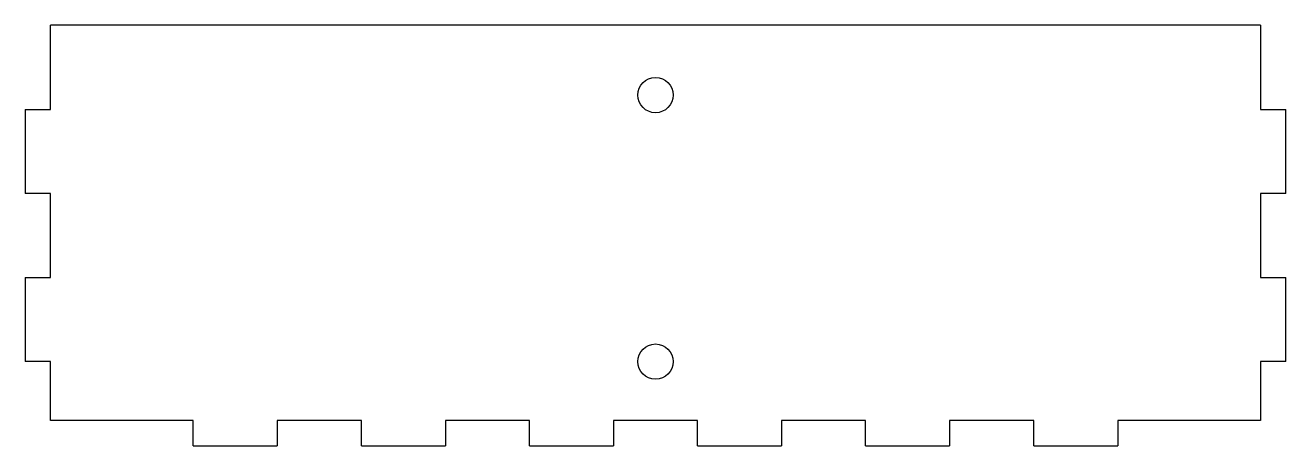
# Model space of a CAD drawing. Header units: millimetres. Extents: x 0 to 150, y 0 to 50.
import ezdxf

# ---------------------------------------------------------------- set-up
doc = ezdxf.new("R2010")
doc.units = ezdxf.units.MM

msp = doc.modelspace()

# ---------------------------------------------------------------- linework, layer by layer
at = {"color": 7, "linetype": 'Continuous', "lineweight": 25}
for p, q in [((3, 40), (3, 50)), ((147, 50), (3, 50)), ((147, 50), (147, 40)), ((0, 40), (0, 30)), ((0, 40), (3, 40)), ((147, 40), (150, 40)), ((150, 30), (150, 40)), ((3, 30), (0, 30)), ((3, 20), (3, 30)), ((150, 30), (147, 30)), ((147, 30), (147, 20)), ((0, 20), (0, 10)), ((0, 20), (3, 20)), ((147, 20), (150, 20)), ((150, 10), (150, 20)), ((3, 10), (0, 10)), ((3, 3), (3, 10)), ((150, 10), (147, 10)), ((147, 10), (147, 3)), ((20, 3), (3, 3)), ((20, 0), (20, 3)), ((40, 3), (30, 3)), ((30, 3), (30, 0)), ((40, 0), (40, 3)), ((60, 3), (50, 3)), ((50, 3), (50, 0)), ((60, 0), (60, 3)), ((80, 3), (70, 3)), ((70, 3), (70, 0)), ((80, 0), (80, 3)), ((100, 3), (90, 3)), ((90, 3), (90, 0)), ((100, 0), (100, 3)), ((120, 3), (110, 3)), ((110, 3), (110, 0)), ((120, 0), (120, 3)), ((147, 3), (130, 3)), ((130, 3), (130, 0)), ((20, 0), (30, 0)), ((40, 0), (50, 0)), ((60, 0), (70, 0)), ((80, 0), (90, 0)), ((100, 0), (110, 0)), ((120, 0), (130, 0))]:
    msp.add_line(p, q, dxfattribs=at)
for centre in [(75, 41.7), (75, 10)]:
    msp.add_circle(centre, 2.1, dxfattribs=at)

doc.saveas('drawing.dxf')
